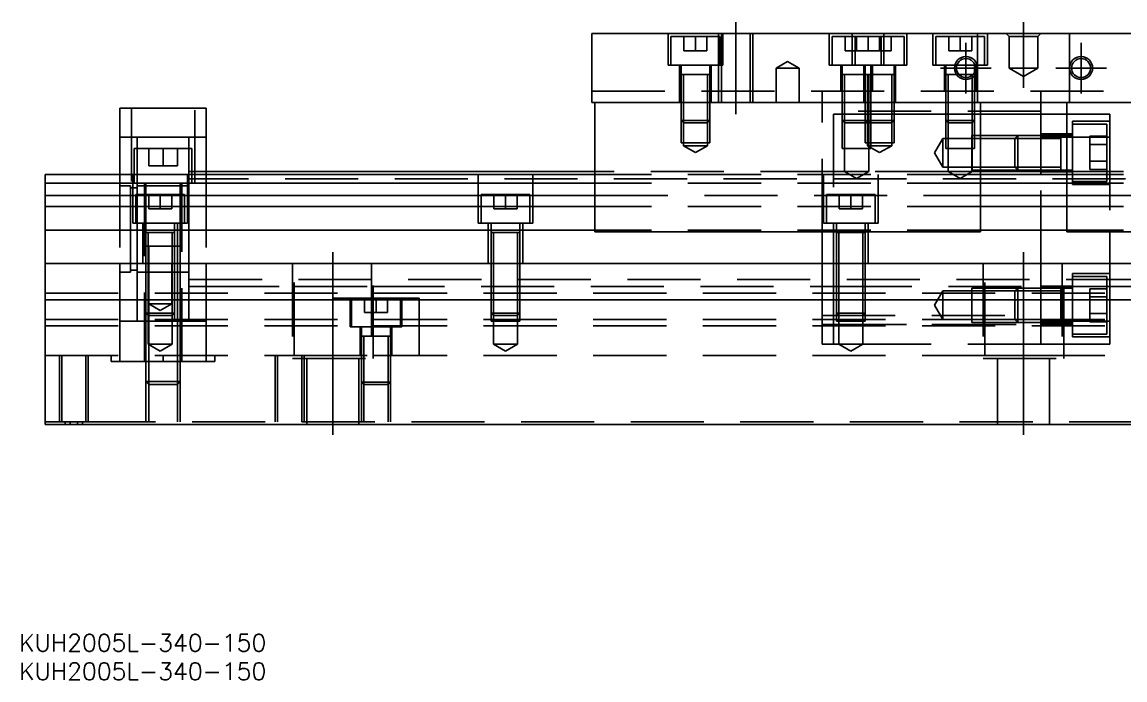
# Model space of a CAD drawing. Extents: x -20 to 572, y -269 to 102.
# Drawn here: x -4 to 187.6, y -269.3 to -154.9 of the extents above; entities that cross this region are included whole.
import ezdxf

# ---------------------------------------------------------------- set-up
doc = ezdxf.new("R2010")
doc.units = 0
doc.linetypes.add('CENTER', pattern=[50.8, 31.75, -6.35, 6.35, -6.35])
doc.linetypes.add('DASHED', pattern=[19.05, 12.7, -6.35])
doc.layers.get('0').update_dxf_attribs({"linetype": 'CONTINUOUS'})
doc.layers.add('CENTER', color=1, linetype='CENTER')
doc.styles.get("Standard").update_dxf_attribs({"font": 'txt.shx', "height": 3, "bigfont": 'bigfont.shx'})

# ---------------------------------------------------------------- blocks, each defined once
blk = doc.blocks.new('*U3')
at = {"color": 7, "linetype": 'CONTINUOUS'}
blk.add_text('KUH2005L-340-150', height=3, dxfattribs=at).set_placement((-4.51, -269.33))
blk = doc.blocks.new('*U4')
at = {"color": 7, "linetype": 'CONTINUOUS'}
blk.add_text('KUH2005L-340-150', height=3, dxfattribs=at).set_placement((-4.51, -264.37))

msp = doc.modelspace()

# ---------------------------------------------------------------- linework, layer by layer
at = {"color": 7, "linetype": 'CONTINUOUS'}
for p, q in [((95, -156.93), (95, -168.93)), ((95, -156.93), (245, -156.93)), ((158.770162, -164.03), (158.32967, -164.03)), ((161.500006, -164.03), (161.229838, -164.03)), ((13, -169.93), (28, -169.93)), ((13, -169.93), (13, -181.43)), ((28, -169.93), (28, -181.43)), ((95, -168.93), (245, -168.93)), ((95.5, -191.43), (95.5, -168.93)), ((162.5, -191.43), (162.5, -168.93)), ((173, -181.43), (173, -168.93)), ((177.5, -191.43), (177.5, -168.93)), ((173, -170.93), (177.5, -170.93)), ((0, -181.43), (0, -182.969608)), ((95.5, -181.43), (0, -181.43)), ((95.5, -180.93), (28, -180.93)), ((177.5, -181.43), (162.5, -181.43)), ((95.5, -182.969608), (0, -182.969608)), ((0, -182.969608), (0, -185.090392)), ((177.5, -182.969608), (162.5, -182.969608)), ((0, -185.090392), (95.5, -185.090392)), ((0, -185.090392), (0, -187.000532)), ((162.5, -185.090392), (177.5, -185.090392)), ((95.5, -187.000532), (0, -187.000532)), ((0, -187.000532), (0, -191.111934)), ((177.5, -187.000532), (162.5, -187.000532)), ((0, -191.111934), (0, -196.93)), ((95.5, -191.111934), (0, -191.111934)), ((162.5, -191.43), (95.5, -191.43)), ((177.5, -191.111934), (162.5, -191.111934)), ((244.5, -191.43), (177.5, -191.43)), ((17.9, -193.93), (17.499994, -193.93)), ((22.5, -193.93), (22.1, -193.93)), ((23.500006, -193.93), (22.5, -193.93)), ((0, -196.93), (340, -196.93)), ((0, -203.23), (0, -196.93)), ((184.5, -199.68), (185, -199.68)), ((0, -203.23), (340, -203.23)), ((0, -206.63), (0, -203.23)), ((0, -224.93), (0, -206.63)), ((0, -224.93), (340, -224.93))]:
    msp.add_line(p, q, dxfattribs=at)
at = {"color": 3, "linetype": 'DASHED'}
for p, q in [((108.25, -156.93), (108.25, -162.43)), ((117.000006, -156.93), (117.000006, -157.43)), ((117.5, -156.93), (117.5, -168.93)), ((117.75, -162.43), (117.75, -156.93)), ((122.5, -168.93), (122.5, -156.93)), ((122.999994, -168.93), (122.999994, -156.93)), ((136.25, -156.93), (136.25, -162.43)), ((140.25, -156.93), (140.25, -162.43)), ((145.75, -162.43), (145.75, -156.93)), ((149.75, -162.43), (149.75, -156.93)), ((154.25, -156.93), (154.25, -162.43)), ((162, -156.93), (162, -168.93)), ((163.75, -162.43), (163.75, -156.93)), ((167.5, -157.43), (167, -156.93)), ((172.5, -157.43), (173, -156.93)), ((178, -156.93), (178, -168.93)), ((117.25, -157.43), (108.75, -157.43)), ((108.75, -157.43), (108.75, -162.43)), ((111, -157.43), (111, -159.93)), ((113, -157.43), (113, -159.93)), ((115, -157.43), (115, -159.93)), ((117.000006, -157.43), (117.000006, -162.43)), ((117.25, -162.43), (117.25, -157.43)), ((140.75, -157.43), (136.75, -157.43)), ((136.75, -157.43), (136.75, -162.43)), ((139, -157.43), (139, -159.93)), ((149.25, -157.43), (140.75, -157.43)), ((140.75, -157.43), (140.75, -162.43)), ((141, -157.43), (141, -159.93)), ((143, -157.43), (143, -159.93)), ((145, -157.43), (145, -159.93)), ((145.25, -162.43), (145.25, -157.43)), ((147, -157.43), (147, -159.93)), ((149.25, -162.43), (149.25, -157.43)), ((163.25, -157.43), (154.75, -157.43)), ((154.75, -157.43), (154.75, -162.43)), ((157, -157.43), (157, -159.93)), ((159, -157.43), (159, -159.93)), ((161, -157.43), (161, -159.93)), ((163.25, -162.43), (163.25, -157.43)), ((167.5, -157.43), (167.5, -162.93)), ((167.5, -157.43), (172.5, -157.43)), ((172.5, -162.93), (172.5, -157.43)), ((111, -159.93), (113, -159.93)), ((113, -159.93), (115, -159.93)), ((139, -159.93), (141, -159.93)), ((141, -159.93), (143, -159.93)), ((143, -159.93), (145, -159.93)), ((145, -159.93), (147, -159.93)), ((157, -159.93), (159, -159.93)), ((159, -159.93), (161, -159.93)), ((108.25, -162.43), (117.75, -162.43)), ((110.25, -162.43), (110.25, -168.93)), ((110.5, -162.43), (110.5, -164.03)), ((115.5, -164.03), (115.5, -162.43)), ((115.75, -168.93), (115.75, -162.43)), ((117.000006, -162.43), (117.000006, -168.93)), ((129, -161.7753), (127, -162.93)), ((131, -162.93), (129, -161.7753)), ((136.25, -162.43), (140.25, -162.43)), ((138.25, -162.43), (138.25, -166.93)), ((138.5, -162.43), (138.5, -164.03)), ((140.25, -162.43), (149.75, -162.43)), ((142.25, -162.43), (142.25, -168.93)), ((142.5, -162.43), (142.5, -164.03)), ((143.5, -164.03), (143.5, -162.43)), ((143.75, -166.93), (143.75, -162.43)), ((147.5, -164.03), (147.5, -162.43)), ((147.75, -168.93), (147.75, -162.43)), ((154.25, -162.43), (163.75, -162.43)), ((156.25, -162.43), (156.25, -166.93)), ((156.5, -162.43), (156.5, -164.03)), ((161.5, -163.617386), (161.5, -162.43)), ((161.75, -166.93), (161.75, -162.43)), ((110.5, -164.025), (110.5, -164.03)), ((110.5, -164.03), (110.757448, -164.03)), ((110.757468, -164.03), (110.5, -164.03)), ((110.5, -164.03), (110.5, -164.035)), ((110.5, -164.03), (110.5, -168.92998)), ((115.242552, -164.03), (110.757468, -164.03)), ((110.9, -164.03), (110.9, -168.92998)), ((115.1, -168.92998), (115.1, -164.03)), ((115.5, -164.03), (115.242552, -164.03)), ((115.242602, -164.03), (115.5, -164.03)), ((115.5, -164.03), (115.5, -164.025)), ((115.5, -164.035), (115.5, -164.03)), ((115.5, -168.92998), (115.5, -164.03)), ((127, -162.93), (129, -162.93)), ((127, -162.93), (127, -168.93)), ((129, -162.93), (131, -162.93)), ((131, -168.93), (131, -162.93)), ((138.5, -164.025), (138.5, -164.03)), ((138.5, -164.03), (138.757448, -164.03)), ((138.757468, -164.03), (138.5, -164.03)), ((138.5, -164.03), (138.5, -166.92998)), ((138.5, -164.03), (138.5, -164.035)), ((142.300194, -164.03), (138.757468, -164.03)), ((138.9, -164.03), (138.9, -166.92998)), ((142.5, -164.025), (142.5, -164.03)), ((142.757468, -164.03), (142.5, -164.03)), ((142.5, -164.03), (142.5, -164.035)), ((142.5, -164.03), (142.5, -168.92998)), ((147.242552, -164.03), (142.757468, -164.03)), ((142.9, -164.03), (142.9, -168.92998)), ((143.1, -166.92998), (143.1, -164.03)), ((143.5, -164.03), (143.5, -164.025)), ((143.5, -166.92998), (143.5, -164.03)), ((143.5, -164.035), (143.5, -164.03)), ((147.1, -168.92998), (147.1, -164.03)), ((147.5, -164.03), (147.242552, -164.03)), ((147.5, -164.03), (147.5, -164.025)), ((147.5, -164.035), (147.5, -164.03)), ((147.5, -168.92998), (147.5, -164.03)), ((156.5, -164.025), (156.5, -164.03)), ((156.5, -164.03), (156.757448, -164.03)), ((156.757468, -164.03), (156.5, -164.03)), ((156.5, -164.03), (156.5, -164.035)), ((156.5, -164.03), (156.5, -166.92998)), ((158.329928, -164.03), (156.757468, -164.03)), ((156.9, -164.03), (156.9, -166.92998)), ((158.770318, -164.03), (158.329928, -164.03)), ((161.230084, -164.03), (158.770318, -164.03)), ((161.1, -164.159838), (161.1, -164.03)), ((161.1, -164.60033), (161.1, -164.159838)), ((161.1, -166.92998), (161.1, -164.60033)), ((161.5, -164.03), (161.230084, -164.03)), ((161.242602, -164.03), (161.5, -164.03)), ((161.5, -164.03), (161.5, -163.617386)), ((161.5, -164.03), (161.5, -164.025)), ((161.5, -164.035), (161.5, -164.03)), ((161.5, -164.252876), (161.5, -164.03)), ((161.5, -166.92998), (161.5, -164.252876)), ((172.5, -162.93), (167.5, -162.93)), ((167.5, -162.93), (170, -164.373376)), ((170, -164.373376), (172.5, -162.93)), ((95, -166.93), (245, -166.93)), ((135, -168.93), (135, -166.93)), ((138.5, -166.93), (138.5, -168.93)), ((138.500006, -166.93), (138.500006, -168.93)), ((138.9, -166.93), (138.9, -168.93)), ((143.1, -168.93), (143.1, -166.93)), ((143.499994, -168.93), (143.499994, -166.93)), ((143.5, -168.93), (143.5, -166.93)), ((156.5, -166.93), (156.5, -168.93)), ((156.500006, -166.93), (156.500006, -168.93)), ((156.9, -166.93), (161.1, -166.93)), ((156.9, -166.93), (156.9, -168.93)), ((161.1, -168.93), (161.1, -166.93)), ((161.499994, -168.93), (161.499994, -166.93)), ((161.5, -168.93), (161.5, -166.93)), ((173, -168.93), (173, -166.93)), ((15, -169.93), (15, -182.93)), ((26, -182.93), (26, -169.93)), ((110.5, -168.93), (110.5, -172.03)), ((110.500006, -168.93), (110.500006, -172.030006)), ((110.9, -168.93), (110.9, -172.43)), ((115.1, -172.43), (115.1, -168.93)), ((115.499994, -172.030006), (115.499994, -168.93)), ((115.5, -172.03), (115.5, -168.93)), ((135, -191.43), (135, -168.93)), ((173, -170.43), (135, -170.43)), ((138.5, -168.93), (138.5, -172.03)), ((138.500006, -168.93), (138.500006, -172.030006)), ((138.9, -168.93), (138.9, -172.43)), ((142.5, -168.93), (142.5, -172.03)), ((142.500006, -168.93), (142.500006, -172.030006)), ((142.9, -168.93), (142.9, -172.43)), ((143.1, -172.43), (143.1, -168.93)), ((143.499994, -172.030006), (143.499994, -168.93)), ((143.5, -172.03), (143.5, -168.93)), ((147.1, -172.43), (147.1, -168.93)), ((147.499994, -172.030006), (147.499994, -168.93)), ((147.5, -172.03), (147.5, -168.93)), ((156.5, -168.93), (156.5, -172.03)), ((156.500006, -168.93), (156.500006, -172.030006)), ((156.9, -168.93), (156.9, -172.43)), ((161.1, -172.43), (161.1, -168.93)), ((161.499994, -172.030006), (161.499994, -168.93)), ((161.5, -172.03), (161.5, -168.93)), ((110.5, -172.03), (115.5, -172.03)), ((110.5, -172.03), (110.9, -172.43)), ((110.500006, -172.03002), (110.500006, -175.93)), ((115.1, -172.43), (110.9, -172.43)), ((110.9, -172.43002), (110.9, -175.93)), ((115.1, -172.43), (115.5, -172.03)), ((115.1, -175.93), (115.1, -172.43002)), ((115.499994, -175.93), (115.499994, -172.03002)), ((137, -170.93), (137, -196.93)), ((138.5, -170.93), (137, -170.93)), ((138.9, -170.93), (138.5, -170.93)), ((138.5, -172.03), (142.5, -172.03)), ((138.5, -172.03), (138.9, -172.43)), ((138.500006, -172.03002), (138.500006, -176.93)), ((142.5, -170.93), (138.9, -170.93)), ((142.500006, -172.43), (138.9, -172.43)), ((138.9, -172.43002), (138.9, -176.93)), ((142.9, -170.93), (142.5, -170.93)), ((142.5, -172.03), (147.5, -172.03)), ((142.5, -172.03), (142.9, -172.43)), ((142.500006, -172.03002), (142.500006, -175.93)), ((142.9, -172.43), (142.500006, -172.43)), ((143.1, -170.93), (142.9, -170.93)), ((147.1, -172.43), (142.9, -172.43)), ((142.9, -172.43002), (142.9, -175.93)), ((143.5, -170.93), (143.1, -170.93)), ((143.1, -172.43), (143.5, -172.03)), ((143.1, -176.93), (143.1, -172.43002)), ((143.499994, -172.43), (143.499994, -172.03002)), ((143.499994, -175.93), (143.499994, -172.43)), ((147.1, -170.93), (143.5, -170.93)), ((147.5, -170.93), (147.1, -170.93)), ((147.1, -172.43), (147.5, -172.03)), ((147.1, -175.93), (147.1, -172.43002)), ((147.499994, -175.93), (147.499994, -172.03002)), ((156.5, -170.93), (147.5, -170.93)), ((156.9, -170.93), (156.5, -170.93)), ((156.5, -172.03), (161.5, -172.03)), ((156.5, -172.03), (156.9, -172.43)), ((156.500006, -172.03002), (156.500006, -176.93)), ((161.1, -170.93), (156.9, -170.93)), ((161.1, -172.43), (156.9, -172.43)), ((156.9, -172.43002), (156.9, -176.93)), ((161.5, -170.93), (161.1, -170.93)), ((161.1, -172.43), (161.5, -172.03)), ((161.1, -176.93), (161.1, -172.43002)), ((161.499994, -176.93), (161.499994, -172.03002)), ((162.5, -170.93), (161.5, -170.93)), ((173, -170.93), (162.5, -170.93)), ((177.5, -170.93), (185, -170.93)), ((178.5, -172.18), (178.5, -183.18)), ((185, -172.18), (178.5, -172.18)), ((185, -170.93), (185, -174.93)), ((184.5, -172.68), (178.5, -172.68)), ((184.5, -182.68), (184.5, -172.68)), ((16, -174.93), (13, -174.93)), ((16, -176.93), (16, -174.93)), ((25, -174.93), (16, -174.93)), ((25, -176.93), (25, -174.93)), ((28, -174.93), (25, -174.93)), ((110.500006, -175.93), (115.499994, -175.93)), ((110.9, -175.93), (110.9, -176.43)), ((115.1, -176.43), (115.1, -175.93)), ((142.500006, -175.93), (147.499994, -175.93)), ((142.9, -175.93), (142.9, -176.43)), ((143.499994, -176.93), (143.499994, -175.93)), ((147.1, -176.43), (147.1, -175.93)), ((156, -175.18), (154.556624, -177.68)), ((156, -180.18), (156, -175.18)), ((161, -175.18), (156, -175.18)), ((161, -174.680006), (161, -176.798124)), ((161.499994, -174.680006), (161, -174.680006)), ((168.49998, -175.18), (161, -175.18)), ((162.5, -174.680006), (161.499994, -174.680006)), ((168.99998, -174.680006), (162.5, -174.680006)), ((169, -174.68), (168.5, -175.18)), ((168.5, -180.18), (168.5, -175.18)), ((173, -175.18), (168.5, -175.18)), ((173, -174.680006), (168.999994, -174.680006)), ((169, -174.68), (169, -180.68)), ((173, -174.68), (169, -174.68)), ((178.5, -174.38), (173, -174.38)), ((173, -174.93), (177.5, -174.93)), ((176.5, -174.68), (173.00002, -174.68)), ((176.5, -175.18), (173.00002, -175.18)), ((176.5, -174.68), (176.495, -174.68)), ((176.5, -175.029602), (176.5, -174.68)), ((176.505, -174.68), (176.5, -174.68)), ((177.5, -174.68), (176.5, -174.68)), ((176.5, -177.51997), (176.5, -175.029602)), ((178.5, -174.68), (177.5, -174.68)), ((177.5, -174.93), (185, -174.93)), ((181.5, -174.793248), (181.5, -176.236624)), ((184.5, -174.793248), (181.5, -174.793248)), ((184.5, -176.236624), (181.5, -176.236624)), ((181.5, -176.236624), (181.5, -179.123376)), ((185, -174.93), (185, -191.43)), ((25.5, -176.93), (15.5, -176.93)), ((15.5, -176.93), (15.5, -181.43)), ((16, -181.43), (16, -176.93)), ((18, -176.93), (18, -179.93)), ((20.5, -176.93), (20.5, -179.93)), ((23, -176.93), (23, -179.93)), ((25, -181.43), (25, -176.93)), ((25.5, -181.43), (25.5, -176.93)), ((115.1, -176.43), (110.9, -176.43)), ((110.9, -176.43), (113, -177.642436)), ((113, -177.642436), (115.1, -176.43)), ((138.500006, -176.93), (143.499994, -176.93)), ((138.9, -176.93), (138.9, -180.93)), ((147.1, -176.43), (142.9, -176.43)), ((142.9, -176.43), (145, -177.642436)), ((143.1, -180.93), (143.1, -176.93)), ((145, -177.642436), (147.1, -176.43)), ((154.556624, -177.68), (156, -180.18)), ((156.500006, -176.93), (161.499994, -176.93)), ((156.9, -176.93), (156.9, -180.93)), ((161, -176.798124), (161, -176.933818)), ((161, -176.933818), (161, -180.679994)), ((161.1, -180.93), (161.1, -176.93)), ((176.5, -177.88006), (176.5, -177.51997)), ((176.5, -180.33035), (176.5, -177.88006)), ((18, -179.93), (20.5, -179.93)), ((20.5, -179.93), (23, -179.93)), ((181.5, -179.123376), (181.5, -180.566752)), ((184.5, -179.123376), (181.5, -179.123376)), ((13, -181.43), (13, -196.93)), ((15.25, -181.43), (15.25, -189.93)), ((15.5, -181.43), (15.5, -182.93)), ((16, -182.969608), (16, -181.43)), ((24.75, -189.93), (24.75, -181.43)), ((25.5, -180.93), (25, -180.93)), ((25, -182.969608), (25, -181.43)), ((28, -180.93), (25.5, -180.93)), ((25.5, -182.93), (25.5, -181.43)), ((28, -181.43), (28, -196.93)), ((75.25, -181.43), (75.25, -189.93)), ((84.75, -189.93), (84.75, -181.43)), ((137, -180.93), (95.5, -180.93)), ((162.5, -181.43), (95.5, -181.43)), ((135.25, -181.43), (135.25, -189.93)), ((138.9, -180.93), (137, -180.93)), ((143.1, -180.93), (138.9, -180.93)), ((138.9, -180.93), (141, -182.142436)), ((141, -182.142436), (143.1, -180.93)), ((156.9, -180.93), (143.1, -180.93)), ((144.75, -189.93), (144.75, -181.43)), ((156, -180.18), (161, -180.18)), ((161.1, -180.93), (156.9, -180.93)), ((156.9, -180.93), (159, -182.142436)), ((159, -182.142436), (161.1, -180.93)), ((161, -180.18), (168.49998, -180.18)), ((161, -180.679994), (168.99998, -180.679994)), ((173, -180.93), (161.1, -180.93)), ((168.5, -180.18), (173, -180.18)), ((168.5, -180.18), (169, -180.68)), ((169, -180.679994), (173, -180.679994)), ((169, -180.68), (173, -180.68)), ((177.5, -180.93), (173, -180.93)), ((173, -180.98), (178.5, -180.98)), ((173, -196.93), (173, -181.43)), ((173.00002, -180.18), (176.5, -180.18)), ((173.00002, -180.68), (176.5, -180.68)), ((176.495, -180.68), (176.5, -180.68)), ((176.5, -180.68), (176.5, -180.33035)), ((176.5, -180.68), (176.505, -180.68)), ((176.5, -180.68), (177.5, -180.68)), ((177.5, -180.68), (178.5, -180.68)), ((178.5, -180.93), (177.5, -180.93)), ((244.5, -181.43), (177.5, -181.43)), ((185, -180.93), (178.5, -180.93)), ((184.5, -180.566752), (181.5, -180.566752)), ((244.5, -180.93), (185, -180.93)), ((14.85, -183.43), (13, -183.43)), ((14.85, -190.93), (14.85, -183.43)), ((16, -183.78), (14.85, -183.78)), ((15, -182.93), (26, -182.93)), ((16, -184.93), (16, -182.969608)), ((17.5, -183.43), (16, -183.43)), ((17.25, -182.93), (17.25, -213.93)), ((17.5, -182.93), (17.5, -184.93)), ((23.5, -183.43), (17.5, -183.43)), ((23.5, -184.93), (23.5, -182.93)), ((25, -183.43), (23.5, -183.43)), ((23.75, -213.93), (23.75, -182.93)), ((283, -182.18), (25, -182.18)), ((25, -190.93), (25, -182.969608)), ((162.5, -182.969608), (95.5, -182.969608)), ((244.5, -182.969608), (177.5, -182.969608)), ((178.5, -182.68), (184.5, -182.68)), ((178.5, -183.18), (185, -183.18)), ((24.25, -184.93), (15.75, -184.93)), ((15.75, -184.93), (15.75, -189.93)), ((16, -189.93), (16, -184.93)), ((17.5, -184.93), (17.5, -189.93)), ((18, -184.93), (18, -187.43)), ((20, -184.93), (20, -187.43)), ((22, -184.93), (22, -187.43)), ((23.5, -189.93), (23.5, -184.93)), ((24.25, -189.93), (24.25, -184.93)), ((84.25, -184.93), (75.75, -184.93)), ((75.75, -184.93), (75.75, -189.93)), ((78, -184.93), (78, -187.43)), ((80, -184.93), (80, -187.43)), ((82, -184.93), (82, -187.43)), ((84.25, -189.93), (84.25, -184.93)), ((95.5, -185.090392), (162.5, -185.090392)), ((144.25, -184.93), (135.75, -184.93)), ((135.75, -184.93), (135.75, -189.93)), ((138, -184.93), (138, -187.43)), ((140, -184.93), (140, -187.43)), ((142, -184.93), (142, -187.43)), ((144.25, -189.93), (144.25, -184.93)), ((177.5, -185.090392), (244.5, -185.090392)), ((18, -187.43), (20, -187.43)), ((20, -187.43), (22, -187.43)), ((78, -187.43), (80, -187.43)), ((80, -187.43), (82, -187.43)), ((162.5, -187.000532), (95.5, -187.000532)), ((138, -187.43), (140, -187.43)), ((140, -187.43), (142, -187.43)), ((244.5, -187.000532), (177.5, -187.000532)), ((14.85, -196.93), (14.85, -190.93)), ((15.25, -189.93), (24.75, -189.93)), ((16, -190.93), (16, -189.93)), ((16, -196.93), (16, -190.93)), ((17, -189.93), (17, -196.93)), ((17.5, -189.93), (17.5, -191.53)), ((17.5, -191.525), (17.5, -191.53)), ((17.757468, -191.53), (17.5, -191.53)), ((17.5, -191.53), (17.5, -191.535)), ((17.5, -191.53), (17.5, -196.92998)), ((22.242552, -191.53), (17.757468, -191.53)), ((17.9, -191.53), (17.9, -196.92998)), ((22.1, -196.92998), (22.1, -191.53)), ((22.5, -191.53), (22.242552, -191.53)), ((22.5, -191.53), (22.5, -189.93)), ((22.5, -191.53), (22.5, -191.525)), ((22.5, -191.535), (22.5, -191.53)), ((22.5, -196.92998), (22.5, -191.53)), ((23, -196.93), (23, -189.93)), ((23.5, -193.93), (23.5, -189.93)), ((25, -196.93), (25, -190.93)), ((75.25, -189.93), (84.75, -189.93)), ((77, -189.93), (77, -196.93)), ((77.5, -189.93), (77.5, -191.53)), ((77.5, -191.525), (77.5, -191.53)), ((77.757468, -191.53), (77.5, -191.53)), ((77.5, -191.53), (77.5, -191.535)), ((77.5, -191.53), (77.5, -196.92998)), ((82.242552, -191.53), (77.757468, -191.53)), ((77.9, -191.53), (77.9, -196.92998)), ((82.1, -196.92998), (82.1, -191.53)), ((82.5, -191.53), (82.242552, -191.53)), ((82.5, -191.53), (82.5, -189.93)), ((82.5, -191.53), (82.5, -191.525)), ((82.5, -191.535), (82.5, -191.53)), ((82.5, -196.92998), (82.5, -191.53)), ((83, -196.93), (83, -189.93)), ((162.5, -191.111934), (95.5, -191.111934)), ((135, -196.93), (135, -191.43)), ((135.25, -189.93), (144.75, -189.93)), ((137, -189.93), (137, -196.93)), ((137.5, -189.93), (137.5, -191.53)), ((137.5, -191.525), (137.5, -191.53)), ((137.757468, -191.53), (137.5, -191.53)), ((137.5, -191.53), (137.5, -191.535)), ((137.5, -191.53), (137.5, -196.92998)), ((142.242552, -191.53), (137.757468, -191.53)), ((137.9, -191.53), (137.9, -196.92998)), ((142.1, -196.92998), (142.1, -191.53)), ((142.5, -191.53), (142.242552, -191.53)), ((142.5, -191.53), (142.5, -189.93)), ((142.5, -191.53), (142.5, -191.525)), ((142.5, -191.535), (142.5, -191.53)), ((142.5, -196.92998), (142.5, -191.53)), ((143, -196.93), (143, -189.93)), ((244.5, -191.111934), (177.5, -191.111934)), ((185, -191.43), (185, -196.93)), ((17.5, -193.93), (17.84965, -193.93)), ((17.849602, -193.93), (17.5, -193.93)), ((17.899998, -193.93), (17.849602, -193.93)), ((22.10048, -193.93), (17.899998, -193.93)), ((18, -193.93), (18, -196.92998)), ((22.500272, -193.93), (22.10048, -193.93)), ((23.15035, -193.93), (22.500272, -193.93)), ((23.150204, -193.93), (23.5, -193.93)), ((23.5, -193.93), (23.15035, -193.93)), ((23.5, -193.93), (23.5, -193.925)), ((23.5, -196.93), (23.5, -193.93)), ((23.5, -193.935), (23.5, -193.93)), ((13, -196.93), (13, -203.23)), ((14.85, -198.43), (14.85, -196.93)), ((16, -203.23), (16, -196.93)), ((17.5, -196.93), (17.5, -203.23)), ((17.500006, -196.93), (17.500006, -203.23)), ((17.9, -196.93), (17.9, -203.23)), ((18, -196.93), (18, -203.93)), ((18, -196.93), (18, -203.93)), ((22, -203.93), (22, -196.93)), ((22, -203.93), (22, -196.93)), ((22.1, -203.23), (22.1, -196.93)), ((22.499994, -203.23), (22.499994, -196.93)), ((22.5, -203.23), (22.5, -196.93)), ((23, -203.23), (23, -196.93002)), ((23.5, -203.23), (23.5, -196.93)), ((25, -203.23), (25, -196.93)), ((28, -196.93), (28, -203.23)), ((43, -196.93), (43, -213.43)), ((43.291796, -212.93), (43.291796, -196.93)), ((56.708204, -196.93), (56.708204, -212.93)), ((57, -213.43), (57, -196.93)), ((77.5, -196.93), (77.5, -203.23)), ((77.500006, -196.93), (77.500006, -203.23)), ((77.9, -196.93), (77.9, -203.23)), ((82.1, -203.23), (82.1, -196.93)), ((82.499994, -203.23), (82.499994, -196.93)), ((82.5, -203.23), (82.5, -196.93)), ((135, -203.23), (135, -196.93)), ((137, -196.93), (137, -203.23)), ((137.5, -196.93), (137.5, -203.23)), ((137.500006, -196.93), (137.500006, -203.23)), ((137.9, -196.93), (137.9, -203.23)), ((142.1, -203.23), (142.1, -196.93)), ((142.499994, -203.23), (142.499994, -196.93)), ((142.5, -203.23), (142.5, -196.93)), ((163, -196.93), (163, -213.43)), ((163.291796, -212.93), (163.291796, -196.93)), ((173, -203.23), (173, -196.93)), ((176.708204, -196.93), (176.708204, -212.93)), ((177, -213.43), (177, -196.93)), ((185, -196.93), (185, -203.23)), ((13, -198.43), (14.85, -198.43)), ((14.85, -198.08), (16, -198.08)), ((16, -198.43), (17.5, -198.43)), ((17.5, -198.43), (17.9, -198.43)), ((17.9, -198.43), (18, -198.43)), ((18, -198.43), (22.1, -198.43)), ((22.1, -198.43), (22.5, -198.43)), ((22.5, -198.43), (23, -198.43)), ((23, -198.43), (23.5, -198.43)), ((23.5, -198.43), (25, -198.43)), ((178.5, -198.68), (178.5, -209.68)), ((185, -198.68), (178.5, -198.68)), ((184.5, -199.18), (178.5, -199.18)), ((184.5, -203.23), (184.5, -199.18)), ((25, -199.68), (283, -199.68)), ((25, -200.93), (28, -200.93)), ((28, -200.93), (43.291796, -200.93)), ((43.291796, -200.93), (56.708204, -200.93)), ((56.708204, -200.93), (135, -200.93)), ((77.5, -200.93), (77.9, -200.93)), ((77.9, -200.93), (82.1, -200.93)), ((82.1, -200.93), (82.5, -200.93)), ((135, -200.93), (137, -200.93)), ((137, -200.93), (137.5, -200.93)), ((137.5, -200.93), (137.9, -200.93)), ((137.9, -200.93), (173, -200.93)), ((137.9, -200.93), (142.1, -200.93)), ((142.1, -200.93), (142.5, -200.93)), ((161, -201.180006), (161, -206.63)), ((168.99998, -201.180006), (161, -201.180006)), ((169, -201.18), (168.5, -201.68)), ((169, -201.18), (169, -206.63)), ((173, -201.18), (169, -201.18)), ((173, -201.180006), (169, -201.180006)), ((178.5, -200.88), (173, -200.88)), ((173, -200.93), (178.5, -200.93)), ((176.5, -201.18), (173.00002, -201.18)), ((176.5, -201.18), (176.495, -201.18)), ((176.5, -201.529602), (176.5, -201.18)), ((176.505, -201.18), (176.5, -201.18)), ((178.5, -201.18), (176.5, -201.18)), ((178.5, -200.93), (184.5, -200.93)), ((184.5, -200.93), (185, -200.93)), ((185, -200.93), (257.5, -200.93)), ((0, -202.08), (340, -202.08)), ((50, -202.93), (56.708204, -202.93)), ((50, -202.93), (50, -203.23)), ((53, -202.93), (53, -207.93)), ((53.25, -202.93), (53.25, -203.23)), ((55.5, -202.93), (55.5, -205.43)), ((56.708204, -202.93), (65, -202.93)), ((57.5, -202.93), (57.5, -205.43)), ((59.5, -202.93), (59.5, -205.43)), ((61.75, -203.23), (61.75, -202.93)), ((62, -207.93), (62, -202.93)), ((65, -202.93), (65, -203.23)), ((156, -201.68), (154.556624, -204.18)), ((156, -206.68), (156, -201.68)), ((161, -201.68), (156, -201.68)), ((168.49998, -201.68), (161, -201.68)), ((168.5, -206.63), (168.5, -201.68)), ((173, -201.68), (168.5, -201.68)), ((176.5, -201.68), (173.00002, -201.68)), ((176.5, -207.18), (176.5, -201.529602)), ((181.5, -201.293248), (181.5, -202.736624)), ((184.5, -201.293248), (181.5, -201.293248)), ((184.5, -202.736624), (181.5, -202.736624)), ((181.5, -202.736624), (181.5, -205.623376)), ((13, -203.23), (13, -206.63)), ((16, -206.63), (16, -203.23)), ((17.5, -203.23), (17.5, -205.53)), ((17.500006, -203.23), (17.500006, -205.530006)), ((17.9, -203.23), (17.9, -205.93)), ((22, -203.93), (18, -203.93)), ((18, -203.93), (20, -205.0847)), ((22, -203.93), (18, -203.93)), ((18, -203.93), (20, -205.0847)), ((18, -203.93002), (18, -205.93)), ((20, -205.0847), (22, -203.93)), ((20, -205.0847), (22, -203.93)), ((22.1, -205.93), (22.1, -203.23)), ((22.499994, -205.530006), (22.499994, -203.23)), ((22.5, -205.53), (22.5, -203.23)), ((23, -206.63), (23, -203.23)), ((23.5, -206.63), (23.5, -203.23)), ((25, -206.63), (25, -203.23)), ((28, -203.23), (28, -206.63)), ((50, -203.23), (50, -206.63)), ((53.25, -203.23), (53.25, -206.63)), ((61.75, -206.63), (61.75, -203.23)), ((65, -203.23), (65, -206.63)), ((77.5, -203.23), (77.5, -205.53)), ((77.500006, -203.23), (77.500006, -205.530006)), ((77.9, -203.23), (77.9, -205.93)), ((82.1, -205.93), (82.1, -203.23)), ((82.499994, -205.530006), (82.499994, -203.23)), ((82.5, -205.53), (82.5, -203.23)), ((135, -205.93), (135, -203.23)), ((137, -203.23), (137, -206.63)), ((137.5, -203.23), (137.5, -205.53)), ((137.500006, -203.23), (137.500006, -205.530006)), ((137.9, -203.23), (137.9, -205.93)), ((142.1, -205.93), (142.1, -203.23)), ((142.499994, -205.530006), (142.499994, -203.23)), ((142.5, -205.53), (142.5, -203.23)), ((154.556624, -204.18), (156, -206.68)), ((173, -205.93), (173, -203.23)), ((184.5, -206.63), (184.5, -203.23)), ((185, -203.23), (185, -206.63)), ((0, -206.63), (340, -206.63)), ((13, -206.63), (13, -213.93)), ((13, -206.93), (16, -206.93)), ((16, -206.93), (16, -206.63)), ((16, -206.93), (17.500006, -206.93)), ((17.5, -205.53), (22.5, -205.53)), ((17.5, -205.53), (17.9, -205.93)), ((17.5, -206.93002), (17.5, -213.92998)), ((17.500006, -205.53002), (17.500006, -206.63)), ((17.500006, -206.63), (17.500006, -206.93)), ((17.500006, -206.93), (22.499994, -206.93)), ((22.1, -205.93), (17.9, -205.93)), ((17.9, -205.93002), (17.9, -206.93)), ((17.9, -206.93), (17.9, -210.93)), ((18, -205.93), (18, -206.63)), ((18, -206.63), (18, -206.93)), ((18, -206.93), (18, -213.92998)), ((22.1, -205.93), (22.5, -205.53)), ((22.1, -206.93), (22.1, -205.93002)), ((22.1, -210.93), (22.1, -206.93)), ((22.499994, -206.63), (22.499994, -205.53002)), ((22.499994, -206.93), (22.499994, -206.63)), ((22.499994, -206.93), (23, -206.93)), ((23, -213.92998), (23, -206.63)), ((23, -206.93), (23.5, -206.93)), ((23.5, -213.92998), (23.5, -206.63)), ((23.5, -206.93), (25, -206.93)), ((25, -206.93), (25, -206.63)), ((25, -206.93), (28, -206.93)), ((28, -206.63), (28, -213.93)), ((50, -206.63), (50, -212.93)), ((53.25, -206.63), (53.25, -207.93)), ((55.5, -205.43), (57.5, -205.43)), ((57.5, -205.43), (59.5, -205.43)), ((61.75, -207.93), (61.75, -206.63)), ((65, -206.63), (65, -212.93)), ((77.5, -205.53), (82.5, -205.53)), ((77.5, -205.53), (77.9, -205.93)), ((77.500006, -205.53002), (77.500006, -206.63)), ((77.500006, -206.63), (77.500006, -206.93)), ((77.500006, -206.93), (82.499994, -206.93)), ((82.1, -205.93), (77.9, -205.93)), ((77.9, -205.93002), (77.9, -206.93)), ((77.9, -206.93), (77.9, -210.93)), ((82.1, -205.93), (82.5, -205.53)), ((82.1, -206.93), (82.1, -205.93002)), ((82.1, -210.93), (82.1, -206.93)), ((82.499994, -206.63), (82.499994, -205.53002)), ((82.499994, -206.93), (82.499994, -206.63)), ((135, -206.63), (135, -205.93)), ((135, -205.93), (173, -205.93)), ((135, -210.93), (135, -206.63)), ((137, -206.63), (137, -210.93)), ((137.5, -205.53), (142.5, -205.53)), ((137.5, -205.53), (137.9, -205.93)), ((137.500006, -205.53002), (137.500006, -206.63)), ((137.500006, -206.63), (137.500006, -206.93)), ((137.500006, -206.93), (142.499994, -206.93)), ((142.1, -205.93), (137.9, -205.93)), ((137.9, -205.93002), (137.9, -206.93)), ((137.9, -206.93), (137.9, -210.93)), ((142.1, -205.93), (142.5, -205.53)), ((142.1, -206.93), (142.1, -205.93002)), ((142.1, -210.93), (142.1, -206.93)), ((142.499994, -206.63), (142.499994, -205.53002)), ((142.499994, -206.93), (142.499994, -206.63)), ((156, -206.68), (161, -206.68)), ((161, -206.63), (161, -207.179994)), ((161, -206.68), (168.49998, -206.68)), ((168.5, -206.68), (168.5, -206.63)), ((168.5, -206.68), (173, -206.68)), ((168.5, -206.68), (169, -207.18)), ((169, -206.63), (169, -207.18)), ((173, -205.93), (173, -206.63)), ((173, -206.63), (173, -210.93)), ((173, -206.93), (185, -206.93)), ((173.00002, -206.68), (176.5, -206.68)), ((181.5, -205.623376), (181.5, -207.066752)), ((184.5, -205.623376), (181.5, -205.623376)), ((184.5, -209.18), (184.5, -206.63)), ((185, -206.63), (185, -206.93)), ((185, -206.93), (185, -210.93)), ((0, -207.78), (340, -207.78)), ((53, -207.93), (62, -207.93)), ((54.75, -207.93), (54.75, -212.93)), ((55, -207.93), (55, -209.53)), ((60, -209.53), (60, -207.93)), ((60.25, -212.93), (60.25, -207.93)), ((135, -207.55077), (173, -207.55077)), ((135, -207.55077), (137, -207.55077)), ((137, -207.55077), (173, -207.55077)), ((161, -207.179994), (168.99998, -207.179994)), ((168.999994, -207.179994), (173, -207.179994)), ((169, -207.18), (173, -207.18)), ((173, -207.48), (178.5, -207.48)), ((173.00002, -207.18), (176.5, -207.18)), ((176.495, -207.18), (176.5, -207.18)), ((176.5, -207.18), (176.505, -207.18)), ((176.5, -207.18), (178.5, -207.18)), ((184.5, -207.066752), (181.5, -207.066752)), ((60.000006, -209.53), (54.999994, -209.53)), ((56.708204, -209.53), (54.999994, -209.53)), ((55, -209.525), (55, -209.53)), ((55, -209.53), (55.257448, -209.53)), ((55.257468, -209.53), (55, -209.53)), ((55, -209.53), (55, -212.92998)), ((55, -209.53), (55, -209.535)), ((56.70803, -209.53), (55.257468, -209.53)), ((55.4, -209.53), (55.4, -212.92998)), ((59.742552, -209.53), (56.70803, -209.53)), ((59.6, -212.92998), (59.6, -209.53)), ((60, -209.53), (59.742552, -209.53)), ((59.742602, -209.53), (60, -209.53)), ((60, -209.53), (60, -209.525)), ((60, -212.92998), (60, -209.53)), ((60, -209.535), (60, -209.53)), ((178.5, -209.18), (184.5, -209.18)), ((178.5, -209.68), (185, -209.68)), ((22.1, -210.93), (17.9, -210.93)), ((17.9, -210.93), (20, -212.142436)), ((20, -212.142436), (22.1, -210.93)), ((82.1, -210.93), (77.9, -210.93)), ((77.9, -210.93), (80, -212.142436)), ((80, -212.142436), (82.1, -210.93)), ((137.9, -210.93), (135, -210.93)), ((142.1, -210.93), (137.9, -210.93)), ((142.1, -210.93), (137.9, -210.93)), ((137.9, -210.93), (140, -212.142436)), ((140, -212.142436), (142.1, -210.93)), ((173, -210.93), (142.1, -210.93)), ((173, -210.93), (185, -210.93)), ((0, -212.93), (223.291796, -212.93)), ((2.500006, -212.93), (2.500006, -224.43)), ((2.9, -212.93), (7.1, -212.93)), ((2.9, -212.93), (2.9, -224.43)), ((7.1, -224.43), (7.1, -212.93)), ((7.499994, -224.43), (7.499994, -212.93)), ((11.5, -212.93), (11.5, -213.93)), ((11.5, -213.93), (20.5, -213.93)), ((17.5, -213.93), (17.5, -217.43)), ((17.500006, -213.93), (17.500006, -217.430006)), ((18, -213.93), (18, -217.93)), ((20.5, -213.93), (20.5, -212.93)), ((20.5, -213.93), (20.5, -212.93)), ((20.5, -213.93), (29.5, -213.93)), ((23, -217.93), (23, -213.93)), ((23.499994, -217.430006), (23.499994, -213.93)), ((23.5, -217.43), (23.5, -213.93)), ((29.5, -213.93), (29.5, -212.93)), ((40.000006, -212.93), (40.000006, -224.43)), ((40.4, -212.93), (40.4, -224.43)), ((43, -213.43), (57, -213.43)), ((43.291796, -212.93), (56.708204, -212.93)), ((44.6, -224.43), (44.6, -212.93)), ((44.999994, -224.43), (44.999994, -212.93)), ((45.5, -213.43), (45.5, -224.93)), ((54.5, -224.93), (54.5, -213.43)), ((55, -212.93), (55, -217.53)), ((55.000006, -212.93), (55.000006, -217.530006)), ((55.4, -212.93), (55.4, -217.93)), ((59.6, -217.93), (59.6, -212.93)), ((59.999994, -217.530006), (59.999994, -212.93)), ((60, -217.53), (60, -212.93)), ((163, -213.43), (177, -213.43)), ((163.291796, -212.93), (176.708204, -212.93)), ((165.5, -213.43), (165.5, -224.93)), ((174.5, -224.93), (174.5, -213.43)), ((17.5, -217.43), (23.5, -217.43)), ((17.5, -217.43), (18, -217.93)), ((17.500006, -217.43002), (17.500006, -224.43)), ((23, -217.93), (18, -217.93)), ((18, -217.93002), (18, -224.43)), ((23, -217.93), (23.5, -217.43)), ((23, -224.43), (23, -217.93002)), ((23.499994, -224.43), (23.499994, -217.43002)), ((55, -217.53), (60, -217.53)), ((55, -217.53), (55.4, -217.93)), ((55.000006, -217.53002), (55.000006, -224.43)), ((59.6, -217.93), (55.4, -217.93)), ((55.4, -217.93002), (55.4, -224.43)), ((59.6, -217.93), (60, -217.53)), ((59.6, -224.43), (59.6, -217.93002)), ((59.999994, -224.43), (59.999994, -217.53002)), ((0, -224.43), (3.500008, -224.43)), ((3.500008, -224.43), (2.500006, -224.43)), ((3.500008, -224.93), (3.500008, -224.43)), ((3.500008, -224.43), (4.359688, -224.43)), ((4.359688, -224.43), (5.640312, -224.43)), ((4.359688, -224.43), (4.359688, -224.93)), ((5.640312, -224.93), (5.640312, -224.43)), ((5.640312, -224.43), (6.499992, -224.43)), ((7.499994, -224.43), (6.499992, -224.43)), ((6.499992, -224.43), (6.499992, -224.93)), ((6.499992, -224.43), (340, -224.43))]:
    msp.add_line(p, q, dxfattribs=at)
at = {"color": 3, "linetype": 'CONTINUOUS'}
for centre in [(160, -162.93), (180, -162.93)]:
    msp.add_circle(centre, 2, dxfattribs=at)
at = {"color": 7, "linetype": 'CONTINUOUS'}
for centre in [(160, -162.93), (180, -162.93)]:
    msp.add_circle(centre, 1.65, dxfattribs=at)
at = {"layer": 'CENTER', "color": 1, "linetype": 'CENTER'}
for p, q in [((120, -154.93), (120, -170.93)), ((170, -154.93), (170, -166.373376)), ((160, -167.33), (160, -158.53)), ((180, -167.33), (180, -158.53)), ((155.6, -162.93), (164.4, -162.93)), ((175.6, -162.93), (184.4, -162.93)), ((50, -194.93), (50, -226.93)), ((170, -194.93), (170, -226.93))]:
    msp.add_line(p, q, dxfattribs=at)

# ---------------------------------------------------------------- block references
at = {"color": 7, "linetype": 'CONTINUOUS'}
for name in ['*U4', '*U3']:
    msp.add_blockref(name, (0, 0), dxfattribs=at)

doc.saveas('drawing.dxf')
